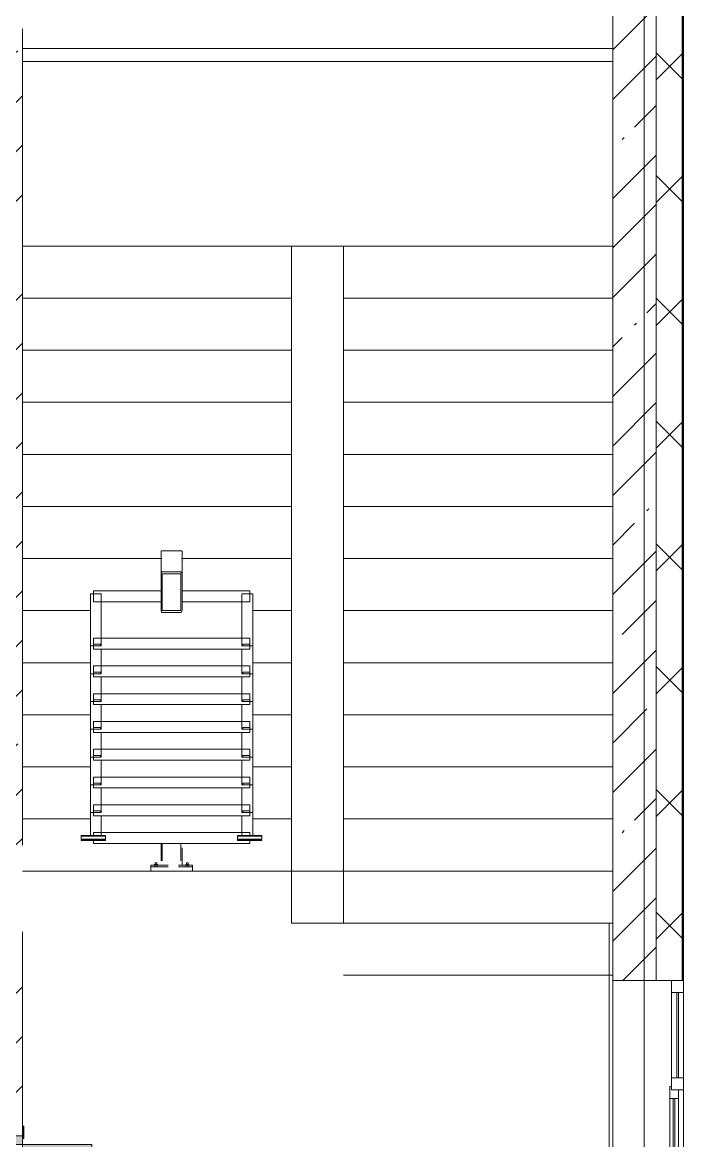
# Model space of a CAD drawing. Header units: millimetres. Extents: x 2623 to 216772, y -8553 to 29000.
# Drawn here: x 211192 to 215000, y 12198 to 18638 of the extents above; entities that cross this region are included whole.
import ezdxf

# ---------------------------------------------------------------- set-up
doc = ezdxf.new("R2010")
doc.units = ezdxf.units.MM
doc.linetypes.add('200_ШТРИХ__ш1_п0_6_', pattern=[160, 100, -60])
for name, color, linetype, lineweight in [('A-DETL-MBND-1', 7, '200_ШТРИХ__ш1_п0_6_', 9), ('A-GENM-1', 7, 'Continuous', 5), ('A-GLAZ-1', 7, 'Continuous', 5), ('A-WALL', 7, 'Continuous', 9), ('A-WALL-3', 7, 'Continuous', 5), ('I-WALL-4', 7, 'Continuous', 5), ('S-STRS-2', 7, 'Continuous', 5), ('Оси', 7, 'Continuous', 9)]:
    doc.layers.add(name, color=color, linetype=linetype, lineweight=lineweight)
for name, color, linetype, lineweight, true_color in [('A-DOOR-3', 7, 'Continuous', 5, 0xaaaaaa), ('A-DOOR-4', 7, 'Continuous', 5, 0xe2e2e2), ('A-DOOR-FRAM-3', 7, 'Continuous', 5, 0xe2e2e2), ('A-DOOR-FRAM-4', 7, 'Continuous', 5, 0xaaaaaa), ('A-FLOR-3', 7, 'Continuous', 5, 0xaaaaaa)]:
    doc.layers.add(name, color=color, linetype=linetype, lineweight=lineweight, true_color=true_color)
pattern_1 = [(45, (89762.2, 0), (-285.1231, 285.1231), []), (45, (90047.3, 0), (-285.1231, 285.1231), [504.031, -100.806, 16.764, -84.042])]

# ---------------------------------------------------------------- blocks, each defined once
blk = doc.blocks.new('110_Дверь_СКБ_2Ст - Д-1_л_Лестничная клетка EIS60 2-32142534-3_1_2_птичка')
at = {"layer": 'A-DOOR-4'}
for points in [[(612.5, 110), (662.5, 110), (662.5, 1010), (612.5, 1010), (612.5, 603.3)], [(-587.5, 110), (-587.5, 510), (-637.5, 510), (-637.5, 110)], [(712.5, -110), (712.5, 30), (697.5, 24.8), (697.5, -110)]]:
    blk.add_hatch(color=256, dxfattribs=at).paths.add_polyline_path(points)
h = blk.add_hatch(color=256, dxfattribs=at)
h.paths.add_polyline_path([(652.5, 30), (712.5, 30), (712.5, 110), (662.5, 110), (662.5, 60), (652.5, 60)])
h.paths.add_polyline_path([(-687.5, 30), (-627.5, 30), (-627.5, 60), (-637.5, 60), (-637.5, 110), (-687.5, 110)])
at = {"layer": 'A-DOOR-FRAM-3'}
for points in [[(-672.5, 110), (-672.5, 118), (-742.5, 118), (-742.5, 110)], [(767.5, 110), (767.5, 118), (697.5, 118), (697.5, 110)], [(-672.5, -110), (-672.5, 30), (-687.5, 24.8), (-687.5, -110)], [(-672.5, -118), (-672.5, -110), (-742.5, -110), (-742.5, -118)], [(767.5, -118), (767.5, -110), (697.5, -110), (697.5, -118)]]:
    blk.add_hatch(color=256, dxfattribs=at).paths.add_polyline_path(points)
at = {"layer": 'A-DOOR-3'}
for p, q in [((662.5, 1010), (612.5, 1010)), ((612.5, 1010), (612.5, 110)), ((662.5, 110), (662.5, 1010)), ((-637.5, 510), (-637.5, 110)), ((-587.5, 510), (-637.5, 510)), ((-587.5, 110), (-587.5, 510)), ((-637.5, 110), (-587.5, 110)), ((612.5, 110), (662.5, 110))]:
    blk.add_line(p, q, dxfattribs=at)
for centre, radius, start, end in [((662.5, 110), 900, 90, 180), ((-637.5, 110), 400, 360, 90)]:
    blk.add_arc(centre, radius, start, end, dxfattribs=at)
at = {"layer": 'A-DOOR-FRAM-4'}
for p, q in [((-672.5, 118), (-742.5, 118)), ((-742.5, 118), (-742.5, 110)), ((-742.5, 110), (-672.5, 110)), ((-637.5, 110), (-687.5, 110)), ((-687.5, 110), (-687.5, 30)), ((-672.5, 110), (-672.5, 118)), ((-637.5, 60), (-637.5, 110)), ((662.5, 110), (662.5, 60)), ((712.5, 110), (662.5, 110)), ((767.5, 118), (697.5, 118)), ((697.5, 118), (697.5, 110)), ((697.5, 110), (767.5, 110)), ((712.5, 30), (712.5, 110)), ((767.5, 110), (767.5, 118)), ((-687.5, 30), (-627.5, 30)), ((-672.5, 30), (-687.5, 30)), ((-687.5, 30), (-687.5, -110)), ((-672.5, -110), (-672.5, 30)), ((-627.5, 60), (-637.5, 60)), ((-627.5, 30), (-627.5, 60)), ((662.5, 60), (652.5, 60)), ((652.5, 60), (652.5, 30)), ((652.5, 30), (712.5, 30)), ((712.5, 30), (697.5, 30)), ((697.5, 30), (697.5, -110)), ((712.5, -110), (712.5, 30)), ((-672.5, -110), (-742.5, -110)), ((-742.5, -110), (-742.5, -118)), ((-742.5, -118), (-672.5, -118)), ((-687.5, -110), (-672.5, -110)), ((-672.5, -118), (-672.5, -110)), ((697.5, -110), (712.5, -110)), ((767.5, -110), (697.5, -110)), ((697.5, -110), (697.5, -118)), ((697.5, -118), (767.5, -118)), ((767.5, -118), (767.5, -110))]:
    blk.add_line(p, q, dxfattribs=at)
blk = doc.blocks.new('120_Окно_СКБ_2Ст_Фрамуга сверху - 120_Окно_СКБ_2Ст_2300х2500_h_ ДОО 2-24160916-3_1_2_птичка')
at = {"layer": 'A-GLAZ-1'}
for p, q in [((-1150, 13), (-1150, 83)), ((-1150, 83), (-1080, 83)), ((1150, 83), (-1150, 83)), ((-1080, 83), (-1080, 13)), ((-1080, 83), (1080, 83)), ((-590, 13), (-590, 83)), ((-590, 83), (-520, 83)), ((-520, 83), (-520, 13)), ((1080, 13), (1080, 83)), ((1080, 83), (1150, 83)), ((1150, 83), (1150, 13)), ((-1080, 13), (-1150, 13)), ((-1150, 13), (-540, 13)), ((-590, 53), (-1080, 53)), ((-590, 43), (-1080, 43)), ((-1080, 13), (-540, 13)), ((-520, 13), (-590, 13)), ((-520, 13), (-540, 13)), ((-540, 13), (-540, 3)), ((-540, 3), (1100, 3)), ((1100, 3), (-540, 3)), ((1080, 53), (-520, 53)), ((-520, 53), (-520, 13)), ((-470, 3), (-470, 53)), ((-470, 33), (1030, 33)), ((1030, 23), (-470, 23)), ((1030, 3), (1030, 53)), ((1080, 13), (1080, 53)), ((1150, 13), (1080, 13)), ((1100, 13), (1080, 13)), ((1100, 13), (1150, 13)), ((1100, 3), (1100, 13))]:
    blk.add_line(p, q, dxfattribs=at)
blk = doc.blocks.new('Анкер клиновой - Анкер клиновой МКТ В 10-10-16_85-22193208-3_1_2_птичка')
at = {"layer": 'A-DETL-MBND-1'}
for p, q in [((122191.4, 13788), (122191.4, 13784)), ((122207.4, 13788), (122191.4, 13788)), ((122191.4, 13788), (122207.4, 13788)), ((122194.4, 13798), (122194.4, 13784)), ((122204.4, 13798), (122194.4, 13798)), ((122194.4, 13798), (122204.4, 13798)), ((122204.4, 13784), (122204.4, 13798)), ((122207.4, 13784), (122207.4, 13788))]:
    blk.add_line(p, q, dxfattribs=at)
blk = doc.blocks.new('ОМ_Полоса_Трапеция прямоугольная_Прокат_ГОСТ 103-2006 - ОМ_Полоса_Трапеция прямоугольная_Прокат_ГОСТ 103-2006-21111644-3_1_2_птичка')
at = {"layer": 'A-GENM-1'}
for p, q in [((122699.4, 15046.5), (122699.4, 15056.5)), ((122699.4, 15056.5), (122739.4, 15056.5)), ((122739.4, 15046.5), (122699.4, 15046.5)), ((122739.4, 15056.5), (122739.4, 15046.5))]:
    blk.add_line(p, q, dxfattribs=at)
blk = doc.blocks.new('ОМ_Полоса_Трапеция прямоугольная_Прокат_ГОСТ 103-2006 - ОМ_Полоса_Трапеция прямоугольная_Прокат_ГОСТ 103-2006-V142-3_1_2_птичка')
at = {"layer": 'A-GENM-1'}
for p, q in [((122699.4, 14416.5), (122699.4, 14406.5)), ((122739.4, 14416.5), (122699.4, 14416.5)), ((122699.4, 14406.5), (122739.4, 14406.5)), ((122739.4, 14406.5), (122739.4, 14416.5))]:
    blk.add_line(p, q, dxfattribs=at)
blk = doc.blocks.new('ОМ_Полоса_Трапеция прямоугольная_Прокат_ГОСТ 103-2006 - ОМ_Полоса_Трапеция прямоугольная_Прокат_ГОСТ 103-2006-V143-3_1_2_птичка')
at = {"layer": 'A-GENM-1'}
for p, q in [((122699.4, 14256.5), (122699.4, 14246.5)), ((122739.4, 14256.5), (122699.4, 14256.5)), ((122699.4, 14246.5), (122739.4, 14246.5)), ((122739.4, 14246.5), (122739.4, 14256.5))]:
    blk.add_line(p, q, dxfattribs=at)
blk = doc.blocks.new('ОМ_Полоса_Трапеция прямоугольная_Прокат_ГОСТ 103-2006 - ОМ_Полоса_Трапеция прямоугольная_Прокат_ГОСТ 103-2006-V144-3_1_2_птичка')
at = {"layer": 'A-GENM-1'}
for p, q in [((122699.4, 14096.5), (122699.4, 14086.5)), ((122739.4, 14096.5), (122699.4, 14096.5)), ((122699.4, 14086.5), (122739.4, 14086.5)), ((122739.4, 14086.5), (122739.4, 14096.5))]:
    blk.add_line(p, q, dxfattribs=at)
blk = doc.blocks.new('ОМ_Полоса_Прокат_ГОСТ 103-2006 - ОМ_Полоса_Прокат_ГОСТ 103-2006-22193251-3_1_2_птичка')
at = {"layer": 'A-GENM-1'}
for p, q in [((122809.4, 13929.5), (122669.4, 13929.5)), ((122669.4, 13929.5), (122669.4, 13926.5)), ((122669.4, 13926.5), (122809.4, 13926.5)), ((122809.4, 13926.5), (122809.4, 13929.5))]:
    blk.add_line(p, q, dxfattribs=at)
blk = doc.blocks.new('ОМ_Полоса_Прокат_ГОСТ 103-2006 - ОМ_Полоса_Прокат_ГОСТ 103-2006-22193252-3_1_2_птичка')
at = {"layer": 'A-GENM-1'}
for p, q in [((122669.4, 13954.2), (122669.4, 13950.8)), ((122809.4, 13954.2), (122669.4, 13954.2)), ((122669.4, 13950.8), (122809.4, 13950.8)), ((122669.4, 13933.9), (122669.4, 13950.8)), ((122809.4, 13933.9), (122669.4, 13933.9)), ((122809.4, 13950.8), (122809.4, 13954.2)), ((122809.4, 13950.8), (122809.4, 13933.9))]:
    blk.add_line(p, q, dxfattribs=at)
blk = doc.blocks.new('ОМ_Полоса_Трапеция прямоугольная_Прокат_ГОСТ 103-2006 - ОМ_Полоса_Трапеция прямоугольная_Прокат_ГОСТ 103-2006-21111686-3_1_2_птичка')
at = {"layer": 'A-GENM-1'}
for p, q in [((121839.4, 15056.5), (121879.4, 15056.5)), ((121839.4, 15046.5), (121839.4, 15056.5)), ((121879.4, 15046.5), (121839.4, 15046.5)), ((121879.4, 15056.5), (121879.4, 15046.5))]:
    blk.add_line(p, q, dxfattribs=at)
blk = doc.blocks.new('ОМ_Полоса_Трапеция прямоугольная_Прокат_ГОСТ 103-2006 - ОМ_Полоса_Трапеция прямоугольная_Прокат_ГОСТ 103-2006-V145-3_1_2_птичка')
at = {"layer": 'A-GENM-1'}
for p, q in [((121879.4, 14416.5), (121839.4, 14416.5)), ((121839.4, 14416.5), (121839.4, 14406.5)), ((121839.4, 14406.5), (121879.4, 14406.5)), ((121879.4, 14406.5), (121879.4, 14416.5))]:
    blk.add_line(p, q, dxfattribs=at)
blk = doc.blocks.new('ОМ_Полоса_Трапеция прямоугольная_Прокат_ГОСТ 103-2006 - ОМ_Полоса_Трапеция прямоугольная_Прокат_ГОСТ 103-2006-V146-3_1_2_птичка')
at = {"layer": 'A-GENM-1'}
for p, q in [((121879.4, 14256.5), (121839.4, 14256.5)), ((121839.4, 14256.5), (121839.4, 14246.5)), ((121839.4, 14246.5), (121879.4, 14246.5)), ((121879.4, 14246.5), (121879.4, 14256.5))]:
    blk.add_line(p, q, dxfattribs=at)
blk = doc.blocks.new('ОМ_Полоса_Трапеция прямоугольная_Прокат_ГОСТ 103-2006 - ОМ_Полоса_Трапеция прямоугольная_Прокат_ГОСТ 103-2006-V147-3_1_2_птичка')
at = {"layer": 'A-GENM-1'}
for p, q in [((121879.4, 14096.5), (121839.4, 14096.5)), ((121839.4, 14096.5), (121839.4, 14086.5)), ((121839.4, 14086.5), (121879.4, 14086.5)), ((121879.4, 14086.5), (121879.4, 14096.5))]:
    blk.add_line(p, q, dxfattribs=at)
blk = doc.blocks.new('ОМ_Полоса_Прокат_ГОСТ 103-2006 - ОМ_Полоса_Прокат_ГОСТ 103-2006-22193295-3_1_2_птичка')
at = {"layer": 'A-GENM-1'}
for p, q in [((121909.4, 13929.5), (121769.4, 13929.5)), ((121769.4, 13929.5), (121769.4, 13926.5)), ((121769.4, 13926.5), (121909.4, 13926.5)), ((121909.4, 13926.5), (121909.4, 13929.5))]:
    blk.add_line(p, q, dxfattribs=at)
blk = doc.blocks.new('ОМ_Полоса_Прокат_ГОСТ 103-2006 - ОМ_Полоса_Прокат_ГОСТ 103-2006-22193296-3_1_2_птичка')
at = {"layer": 'A-GENM-1'}
for p, q in [((121909.4, 13954.2), (121769.4, 13954.2)), ((121769.4, 13954.2), (121769.4, 13950.8)), ((121769.4, 13950.8), (121909.4, 13950.8)), ((121769.4, 13933.9), (121769.4, 13950.8)), ((121909.4, 13933.9), (121769.4, 13933.9)), ((121909.4, 13950.8), (121909.4, 13954.2)), ((121909.4, 13950.8), (121909.4, 13933.9))]:
    blk.add_line(p, q, dxfattribs=at)
blk = doc.blocks.new('ОМ_Нижняя опорная пятка1 - ОМ_Нижняя опорная пятка-21111576-3_1_2_птичка')
at = {"layer": 'A-DETL-MBND-1'}
for p, q in [((-96, -10), (-96, 0)), ((-84, -10), (-84, 0)), ((84, -10), (84, 0)), ((96, -10), (96, 0))]:
    blk.add_line(p, q, dxfattribs=at)
blk = doc.blocks.new('ОМ_Труба_ГОСТ 8639-82 - ОМ_Труба_ГОСТ 8639-82-21111694-3_1_2_птичка')
at = {"layer": 'A-GENM-1'}
for p, q in [((122229.4, 15590.5), (122229.4, 15456.5)), ((122238.4, 15595.1), (122340.4, 15595.1)), ((122349.4, 15456.5), (122349.4, 15590.5)), ((122238.4, 15474.2), (122340.4, 15474.2)), ((122340.4, 15462.4), (122238.4, 15462.4)), ((122229.4, 15256.4), (122229.4, 15456.5)), ((122235.4, 15456.5), (122235.4, 15256.4)), ((122343.4, 15256.4), (122343.4, 15456.5)), ((122349.4, 15456.5), (122349.4, 15256.4)), ((122238.4, 15250.5), (122340.4, 15250.5)), ((122340.4, 15238.8), (122238.4, 15238.8))]:
    blk.add_line(p, q, dxfattribs=at)
at = {"layer": 'A-GENM-1', "flags": 128}
for points in [[(122229.4, 15456.5), (122229.6, 15460), (122230.1, 15463.3), (122231, 15466.3), (122232.1, 15469), (122233.4, 15471.2), (122235, 15472.8), (122236.7, 15473.8), (122238.4, 15474.2)], [(122238.4, 15462.4), (122237.9, 15462.3), (122237.3, 15461.9), (122236.8, 15461.4), (122236.3, 15460.7), (122235.9, 15459.8), (122235.7, 15458.8), (122235.5, 15457.7), (122235.4, 15456.5)], [(122340.4, 15474.2), (122342.2, 15473.8), (122343.9, 15472.8), (122345.4, 15471.2), (122346.8, 15469), (122347.9, 15466.3), (122348.8, 15463.3), (122349.3, 15460), (122349.4, 15456.5)], [(122343.4, 15456.5), (122343.4, 15457.7), (122343.2, 15458.8), (122342.9, 15459.8), (122342.6, 15460.7), (122342.1, 15461.4), (122341.6, 15461.9), (122341, 15462.3), (122340.4, 15462.4)], [(122238.4, 15238.8), (122236.7, 15239.1), (122235, 15240.1), (122233.4, 15241.8), (122232.1, 15243.9), (122231, 15246.6), (122230.1, 15249.7), (122229.6, 15253), (122229.4, 15256.4)], [(122235.4, 15256.4), (122235.5, 15255.3), (122235.7, 15254.2), (122235.9, 15253.2), (122236.3, 15252.3), (122236.8, 15251.5), (122237.3, 15251), (122237.9, 15250.7), (122238.4, 15250.5)], [(122349.4, 15256.4), (122349.3, 15253), (122348.8, 15249.7), (122347.9, 15246.6), (122346.8, 15243.9), (122345.4, 15241.8), (122343.9, 15240.1), (122342.2, 15239.1), (122340.4, 15238.8)], [(122340.4, 15250.5), (122341, 15250.7), (122341.6, 15251), (122342.1, 15251.5), (122342.6, 15252.3), (122342.9, 15253.2), (122343.2, 15254.2), (122343.4, 15255.3), (122343.4, 15256.4)]]:
    blk.add_lwpolyline(points, dxfattribs=at)
at = {"layer": 'A-GENM-1'}
for centre, major_axis, start_param, end_param in [((122238.4, 15590.5), (9, 0), 1.570796, 3.141593), ((122340.4, 15590.5), (9, 0), 0, 1.570796), ((122238.4, 15538.5), (9, 0), 3.141593, 3.665191), ((122340.4, 15538.5), (-9, 0), 2.617994, 3.141593)]:
    blk.add_ellipse(centre, major_axis=major_axis, ratio=0.509802, start_param=start_param, end_param=end_param, dxfattribs=at)
blk = doc.blocks.new('ОМ_Уголок_ГОСТ 8509-93 - ОМ_Уголок_ГОСТ 8509-93-22194532-3_1_2_птичка')
at = {"layer": 'A-GENM-1'}
for p, q in [((0, 45.2), (0, -17.8)), ((390, 45.2), (0, 45.2)), ((900, 45.2), (510, 45.2)), ((900, -17.8), (900, 45.2)), ((0, -17.8), (390, -17.8)), ((510, -17.8), (900, -17.8))]:
    blk.add_line(p, q, dxfattribs=at)
blk = doc.blocks.new('ОМ_Уголок_ГОСТ 8509-93 - ОМ_Уголок_ГОСТ 8509-93-V148-3_1_2_птичка')
at = {"layer": 'A-GENM-1'}
for p, q in [((0, 45.2), (0, -17.8)), ((900, 45.2), (0, 45.2)), ((900, -17.8), (900, 45.2)), ((0, -17.8), (900, -17.8))]:
    blk.add_line(p, q, dxfattribs=at)
blk = doc.blocks.new('ОМ_Уголок_ГОСТ 8509-93 - ОМ_Уголок_ГОСТ 8509-93-22194533-3_1_2_птичка')
at = {"layer": 'A-GENM-1'}
for p, q in [((0, 45.2), (0, -17.8)), ((300, 45.2), (0, 45.2)), ((300, -17.8), (300, 45.2)), ((0, -17.8), (300, -17.8))]:
    blk.add_line(p, q, dxfattribs=at)
blk = doc.blocks.new('ОМ_Уголок_ГОСТ 8509-93 - ОМ_Уголок_ГОСТ 8509-93-V149-3_1_2_птичка')
at = {"layer": 'A-GENM-1'}
for p, q in [((0, 45.2), (0, -17.8)), ((142.2, 45.2), (0, 45.2)), ((0, -17.8), (160, -17.8))]:
    blk.add_line(p, q, dxfattribs=at)
blk = doc.blocks.new('ОМ_Уголок_ГОСТ 8509-93 - ОМ_Уголок_ГОСТ 8509-93-V150-3_1_2_птичка')
at = {"layer": 'A-GENM-1'}
for p, q in [((300, 45.2), (157.8, 45.2)), ((300, -17.8), (300, 45.2)), ((140, -17.8), (300, -17.8))]:
    blk.add_line(p, q, dxfattribs=at)
blk = doc.blocks.new('ОМ_Уголок_ГОСТ 8509-93 - ОМ_Уголок_ГОСТ 8509-93-V151-3_1_2_птичка')
at = {"layer": 'A-GENM-1'}
for p, q in [((0, 45.2), (0, 27.8)), ((900, 45.2), (0, 45.2)), ((0, 7.4), (0, -17.8)), ((900, 27.8), (900, 45.2)), ((900, -17.8), (900, 7.4)), ((0, -17.8), (900, -17.8))]:
    blk.add_line(p, q, dxfattribs=at)
blk = doc.blocks.new('ОМ_Уголок_ГОСТ 8509-93 - ОМ_Уголок_ГОСТ 8509-93-V152-3_1_2_птичка')
at = {"layer": 'A-GENM-1'}
for p, q in [((0, 45.2), (0, -17.8)), ((7.4, 45.2), (0, 45.2)), ((142.2, 45.2), (27.8, 45.2)), ((0, -17.8), (7.4, -17.8)), ((27.8, -17.8), (160, -17.8))]:
    blk.add_line(p, q, dxfattribs=at)
blk = doc.blocks.new('ОМ_Уголок_ГОСТ 8509-93 - ОМ_Уголок_ГОСТ 8509-93-V153-3_1_2_птичка')
at = {"layer": 'A-GENM-1'}
for p, q in [((272.2, 45.2), (157.8, 45.2)), ((300, 45.2), (292.6, 45.2)), ((300, -17.8), (300, 45.2)), ((140, -17.8), (272.2, -17.8)), ((292.6, -17.8), (300, -17.8))]:
    blk.add_line(p, q, dxfattribs=at)
blk = doc.blocks.new('ОМ_Труба_ГОСТ 8639-82 - ОМ_Труба_ГОСТ 8639-82-21111710-3_1_2_птичка')
at = {"layer": 'A-DETL-MBND-1'}
for p, q in [((122229.4, 13908.7), (122229.4, 13784)), ((122235.4, 13908.7), (122235.4, 13784)), ((122343.4, 13908.7), (122343.4, 13784)), ((122349.4, 13784), (122349.4, 13908.7))]:
    blk.add_line(p, q, dxfattribs=at)
blk = doc.blocks.new('ОМ_Уголок_ГОСТ 8510-86 - ОМ_Уголок_ГОСТ 8510-86-21111720-3_1_2_птичка')
at = {"layer": 'A-DETL-MBND-1'}
for p, q in [((0, 34), (0, 0)), ((0, 10), (240, 10)), ((0, 0), (240, 0)), ((240, 0), (240, 34))]:
    blk.add_line(p, q, dxfattribs=at)
blk = doc.blocks.new('Зашивка приборов отопления41 - Зашивка приборов отопления-33325756-3_1_2_птичка')
at = {"layer": 'A-WALL-3'}
for p, q in [((121290.8, 18669.6), (124690.8, 18669.6)), ((124690.8, 18669.6), (121290.8, 18669.6)), ((121290.8, 18594.6), (124690.8, 18594.6))]:
    blk.add_line(p, q, dxfattribs=at)

msp = doc.modelspace()

# ---------------------------------------------------------------- hatches: boundary and pattern name
at = {"layer": 'A-WALL-3'}
h = msp.add_hatch(dxfattribs=at)
h.set_pattern_fill('FP_105', color=256, style=0, pattern_type=2)
h.set_pattern_definition([(45, (89762.2, 0), (-353.5534, 353.5534), []), (135, (89762.2, 0), (-353.5534, -353.5534), [])])
h.paths.add_polyline_path([(214842.2, -250), (214992.2, -250), (214992.2, 7700), (214842.2, 7700), (214842.2, -100)])
h.paths.add_polyline_path([(214992.2, 8900), (214992.2, 10820), (214842.2, 10820), (214842.2, 8900)])
h.paths.add_polyline_path([(214992.2, 13120), (214992.2, 21400), (214842.2, 21400), (214842.2, 13120)])
at = {"layer": 'I-WALL-4'}
h = msp.add_hatch(dxfattribs=at)
h.set_pattern_fill('FP_101', color=256, style=0, pattern_type=2)
h.set_pattern_definition(pattern_1)
h.paths.add_polyline_path([(214592.2, 10600), (214842.2, 10600), (214842.2, 10820), (214592.2, 10820), (214592.2, 10642.6)])
h.paths.add_polyline_path([(214842.2, 13120), (214842.2, 21400), (214592.2, 21400), (214592.2, 13120)])
h = msp.add_hatch(dxfattribs=at)
h.set_pattern_fill('FP_101', color=256, style=0, pattern_type=2)
h.set_pattern_definition(pattern_1)
h.paths.add_polyline_path([(210972.2, 10380), (211192.2, 10380), (211192.2, 10825), (210972.2, 10825), (210972.2, 10400)])
h.paths.add_polyline_path([(211142.2, 12225), (211192.2, 12225), (211192.2, 13400), (210972.2, 13400), (210972.2, 12225), (211112.2, 12225)])
h.paths.add_polyline_path([(210972.2, 13900), (211192.2, 13900), (211192.2, 18600), (210972.2, 18600), (210972.2, 14691.7)])
h.paths.add_polyline_path([(211191.8, 19100), (211192.2, 19100), (211192.2, 19110), (210972.2, 19110), (210972.2, 19100)])

# ---------------------------------------------------------------- linework, layer by layer
at = {"layer": 'A-FLOR-3'}
for p, q in [((213042.2, 13750), (211192.2, 13750)), ((212742.2, 13450), (212742.2, 13750)), ((213042.2, 13450), (213042.2, 13750)), ((214571.2, 13450), (212742.2, 13450)), ((214571.2, 10600), (214571.2, 13450)), ((214592.2, 13150), (214571.2, 13150))]:
    msp.add_line(p, q, dxfattribs=at)
at = {"layer": 'A-WALL'}
for p, q in [((214992.2, 13120), (214992.2, 21550)), ((214995.2, 13120), (214995.2, 21553)), ((214842.2, 21400), (214842.2, 13120)), ((214842.2, 13120), (214842.2, 21400))]:
    msp.add_line(p, q, dxfattribs=at)
at = {"layer": 'A-WALL-3'}
for p, q in [((215000.2, 7700), (215000.2, 21558)), ((214842.2, 13120), (215000.2, 13120))]:
    msp.add_line(p, q, dxfattribs=at)
at = {"layer": 'I-WALL-4'}
for p, q in [((214592.2, 18850), (214592.2, 10600)), ((211192.2, 13900), (211192.2, 18600)), ((211192.2, 12280), (211192.2, 13400)), ((214592.2, 13120), (214842.2, 13120))]:
    msp.add_line(p, q, dxfattribs=at)
at = {"layer": 'S-STRS-2'}
for p, q in [((211192.2, 17350), (212742.2, 17350)), ((211192.2, 17350), (212742.2, 17350)), ((212742.2, 17350), (213042.2, 17350)), ((212742.2, 17050), (212742.2, 17350)), ((214592.2, 17350), (213042.2, 17350)), ((213042.2, 17350), (213042.2, 17050)), ((214592.2, 17350), (213042.2, 17350)), ((211192.2, 17050), (212742.2, 17050)), ((211192.2, 17050), (212742.2, 17050)), ((212742.2, 16750), (212742.2, 17050)), ((213042.2, 17050), (213042.2, 16750)), ((214592.2, 17050), (213042.2, 17050)), ((214592.2, 17050), (213042.2, 17050)), ((211192.2, 16750), (212742.2, 16750)), ((211192.2, 16750), (212742.2, 16750)), ((212742.2, 16450), (212742.2, 16750)), ((213042.2, 16750), (213042.2, 16450)), ((214592.2, 16750), (213042.2, 16750)), ((214592.2, 16750), (213042.2, 16750)), ((211192.2, 16450), (212742.2, 16450)), ((211192.2, 16450), (212742.2, 16450)), ((212742.2, 16150), (212742.2, 16450)), ((213042.2, 16450), (213042.2, 16150)), ((214592.2, 16450), (213042.2, 16450)), ((214592.2, 16450), (213042.2, 16450)), ((211192.2, 16150), (212742.2, 16150)), ((211192.2, 16150), (212742.2, 16150)), ((212742.2, 15850), (212742.2, 16150)), ((213042.2, 16150), (213042.2, 15850)), ((214592.2, 16150), (213042.2, 16150)), ((214592.2, 16150), (213042.2, 16150)), ((211192.2, 15850), (212742.2, 15850)), ((211192.2, 15850), (212742.2, 15850)), ((212742.2, 15550), (212742.2, 15850)), ((213042.2, 15850), (213042.2, 15550)), ((214592.2, 15850), (213042.2, 15850)), ((214592.2, 15850), (213042.2, 15850)), ((211192.2, 15550), (211994.8, 15550)), ((211192.2, 15550), (211994.8, 15550)), ((212108.5, 15550), (212742.2, 15550)), ((212108.5, 15550), (212742.2, 15550)), ((212742.2, 15250), (212742.2, 15550)), ((213042.2, 15550), (213042.2, 15250)), ((214592.2, 15550), (213042.2, 15550)), ((214592.2, 15550), (213042.2, 15550)), ((211192.2, 15250), (211583.8, 15250)), ((211192.2, 15250), (211583.8, 15250)), ((212519.4, 15250), (212742.2, 15250)), ((212519.4, 15250), (212742.2, 15250)), ((212742.2, 14950), (212742.2, 15250)), ((213042.2, 15250), (213042.2, 14950)), ((214592.2, 15250), (213042.2, 15250)), ((214592.2, 15250), (213042.2, 15250)), ((211192.2, 14950), (211583.8, 14950)), ((211192.2, 14950), (211583.8, 14950)), ((212519.4, 14950), (212742.2, 14950)), ((212519.4, 14950), (212742.2, 14950)), ((212742.2, 14650), (212742.2, 14950)), ((213042.2, 14950), (213042.2, 14650)), ((214592.2, 14950), (213042.2, 14950)), ((214592.2, 14950), (213042.2, 14950)), ((211192.2, 14650), (211583.8, 14650)), ((211192.2, 14650), (211583.8, 14650)), ((212519.4, 14650), (212742.2, 14650)), ((212519.4, 14650), (212742.2, 14650)), ((212742.2, 14350), (212742.2, 14650)), ((213042.2, 14650), (213042.2, 14350)), ((214592.2, 14650), (213042.2, 14650)), ((214592.2, 14650), (213042.2, 14650)), ((211192.2, 14350), (211583.8, 14350)), ((211192.2, 14350), (211583.8, 14350)), ((212519.4, 14350), (212742.2, 14350)), ((212519.4, 14350), (212742.2, 14350)), ((212742.2, 14050), (212742.2, 14350)), ((213042.2, 14350), (213042.2, 14050)), ((214592.2, 14350), (213042.2, 14350)), ((214592.2, 14350), (213042.2, 14350)), ((211192.2, 14050), (211583.8, 14050)), ((211192.2, 14050), (211583.8, 14050)), ((212519.4, 14050), (212742.2, 14050)), ((212519.4, 14050), (212742.2, 14050)), ((212742.2, 13750), (212742.2, 14050)), ((213042.2, 14050), (213042.2, 13750)), ((214592.2, 14050), (213042.2, 14050)), ((214592.2, 14050), (213042.2, 14050)), ((214592.2, 13750), (213042.2, 13750)), ((214592.2, 13750), (213042.2, 13750)), ((214592.2, 13450), (214571.2, 13450)), ((214592.2, 13450), (214571.2, 13450)), ((214592.2, 13150), (213042.2, 13150))]:
    msp.add_line(p, q, dxfattribs=at)
at = {"layer": 'Оси'}
msp.add_line((214772.2, 10029.8), (214772.2, 21915.1), dxfattribs=at)

# ---------------------------------------------------------------- block references
at = {"layer": 'A-DETL-MBND-1'}
for name, p in [('ОМ_Труба_ГОСТ 8639-82 - ОМ_Труба_ГОСТ 8639-82-21111710-3_1_2_птичка', (89762.2, 0)), ('Анкер клиновой - Анкер клиновой МКТ В 10-10-16_85-22193208-3_1_2_птичка', (89762.2, 0)), ('ОМ_Нижняя опорная пятка1 - ОМ_Нижняя опорная пятка-21111576-3_1_2_птичка', (212051.6, 13784)), ('Анкер клиновой - Анкер клиновой МКТ В 10-10-16_85-22193208-3_1_2_птичка', (89942.2, 0))]:
    msp.add_blockref(name, p, dxfattribs=at)
at = {"layer": 'A-DETL-MBND-1', "extrusion": (0, 0, -1), "rotation": 180}
msp.add_blockref('ОМ_Уголок_ГОСТ 8510-86 - ОМ_Уголок_ГОСТ 8510-86-21111720-3_1_2_птичка', (-211931.6, 13784), dxfattribs=at)
at = {"layer": 'A-DOOR-3', "rotation": 269.9999999999998}
msp.add_blockref('110_Дверь_СКБ_2Ст - Д-1_л_Лестничная клетка EIS60 2-32142534-3_1_2_птичка', (211082.2, 11537.5), dxfattribs=at)
at = {"layer": 'A-GENM-1'}
for name, p in [('ОМ_Труба_ГОСТ 8639-82 - ОМ_Труба_ГОСТ 8639-82-21111694-3_1_2_птичка', (89762.2, 0)), ('ОМ_Полоса_Трапеция прямоугольная_Прокат_ГОСТ 103-2006 - ОМ_Полоса_Трапеция прямоугольная_Прокат_ГОСТ 103-2006-21111686-3_1_2_птичка', (89762.2, 0)), ('ОМ_Полоса_Трапеция прямоугольная_Прокат_ГОСТ 103-2006 - ОМ_Полоса_Трапеция прямоугольная_Прокат_ГОСТ 103-2006-21111644-3_1_2_птичка', (89762.2, 0)), ('ОМ_Полоса_Трапеция прямоугольная_Прокат_ГОСТ 103-2006 - ОМ_Полоса_Трапеция прямоугольная_Прокат_ГОСТ 103-2006-21111686-3_1_2_птичка', (89762.2, -160)), ('ОМ_Полоса_Трапеция прямоугольная_Прокат_ГОСТ 103-2006 - ОМ_Полоса_Трапеция прямоугольная_Прокат_ГОСТ 103-2006-21111644-3_1_2_птичка', (89762.2, -160)), ('ОМ_Полоса_Трапеция прямоугольная_Прокат_ГОСТ 103-2006 - ОМ_Полоса_Трапеция прямоугольная_Прокат_ГОСТ 103-2006-21111686-3_1_2_птичка', (89762.2, -320)), ('ОМ_Полоса_Трапеция прямоугольная_Прокат_ГОСТ 103-2006 - ОМ_Полоса_Трапеция прямоугольная_Прокат_ГОСТ 103-2006-21111644-3_1_2_птичка', (89762.2, -320)), ('ОМ_Полоса_Трапеция прямоугольная_Прокат_ГОСТ 103-2006 - ОМ_Полоса_Трапеция прямоугольная_Прокат_ГОСТ 103-2006-21111686-3_1_2_птичка', (89762.2, -480)), ('ОМ_Полоса_Трапеция прямоугольная_Прокат_ГОСТ 103-2006 - ОМ_Полоса_Трапеция прямоугольная_Прокат_ГОСТ 103-2006-21111644-3_1_2_птичка', (89762.2, -480)), ('ОМ_Полоса_Трапеция прямоугольная_Прокат_ГОСТ 103-2006 - ОМ_Полоса_Трапеция прямоугольная_Прокат_ГОСТ 103-2006-V145-3_1_2_птичка', (89762.2, 0)), ('ОМ_Полоса_Трапеция прямоугольная_Прокат_ГОСТ 103-2006 - ОМ_Полоса_Трапеция прямоугольная_Прокат_ГОСТ 103-2006-V142-3_1_2_птичка', (89762.2, 0)), ('ОМ_Полоса_Трапеция прямоугольная_Прокат_ГОСТ 103-2006 - ОМ_Полоса_Трапеция прямоугольная_Прокат_ГОСТ 103-2006-V146-3_1_2_птичка', (89762.2, 0)), ('ОМ_Полоса_Трапеция прямоугольная_Прокат_ГОСТ 103-2006 - ОМ_Полоса_Трапеция прямоугольная_Прокат_ГОСТ 103-2006-V143-3_1_2_птичка', (89762.2, 0)), ('ОМ_Полоса_Трапеция прямоугольная_Прокат_ГОСТ 103-2006 - ОМ_Полоса_Трапеция прямоугольная_Прокат_ГОСТ 103-2006-V147-3_1_2_птичка', (89762.2, 0)), ('ОМ_Полоса_Трапеция прямоугольная_Прокат_ГОСТ 103-2006 - ОМ_Полоса_Трапеция прямоугольная_Прокат_ГОСТ 103-2006-V144-3_1_2_птичка', (89762.2, 0)), ('ОМ_Полоса_Прокат_ГОСТ 103-2006 - ОМ_Полоса_Прокат_ГОСТ 103-2006-22193296-3_1_2_птичка', (89762.2, 0)), ('ОМ_Полоса_Прокат_ГОСТ 103-2006 - ОМ_Полоса_Прокат_ГОСТ 103-2006-22193295-3_1_2_птичка', (89762.2, 0)), ('ОМ_Полоса_Прокат_ГОСТ 103-2006 - ОМ_Полоса_Прокат_ГОСТ 103-2006-22193252-3_1_2_птичка', (89762.2, 0)), ('ОМ_Полоса_Прокат_ГОСТ 103-2006 - ОМ_Полоса_Прокат_ГОСТ 103-2006-22193251-3_1_2_птичка', (89762.2, 0))]:
    msp.add_blockref(name, p, dxfattribs=at)
at = {"layer": 'A-GENM-1', "extrusion": (0, 0, -1)}
for name, p, rotation in [('ОМ_Уголок_ГОСТ 8509-93 - ОМ_Уголок_ГОСТ 8509-93-22194533-3_1_2_птичка', (-211601.6, 15046.5), 90.00000000000064), ('ОМ_Уголок_ГОСТ 8509-93 - ОМ_Уголок_ГОСТ 8509-93-22194532-3_1_2_птичка', (-211601.6, 15346.5), 180), ('ОМ_Уголок_ГОСТ 8509-93 - ОМ_Уголок_ГОСТ 8509-93-22194533-3_1_2_птичка', (-212501.6, 15346.5), 270.0000000000008), ('ОМ_Уголок_ГОСТ 8509-93 - ОМ_Уголок_ГОСТ 8509-93-V149-3_1_2_птичка', (-211601.6, 14886.5), 90.00000000000064), ('ОМ_Уголок_ГОСТ 8509-93 - ОМ_Уголок_ГОСТ 8509-93-V150-3_1_2_птичка', (-212501.6, 15186.5), 270.0000000000008), ('ОМ_Уголок_ГОСТ 8509-93 - ОМ_Уголок_ГОСТ 8509-93-V149-3_1_2_птичка', (-211601.6, 14726.5), 90.00000000000064), ('ОМ_Уголок_ГОСТ 8509-93 - ОМ_Уголок_ГОСТ 8509-93-V150-3_1_2_птичка', (-212501.6, 15026.5), 270.0000000000008), ('ОМ_Уголок_ГОСТ 8509-93 - ОМ_Уголок_ГОСТ 8509-93-V149-3_1_2_птичка', (-211601.6, 14566.5), 90.00000000000064), ('ОМ_Уголок_ГОСТ 8509-93 - ОМ_Уголок_ГОСТ 8509-93-V150-3_1_2_птичка', (-212501.6, 14866.5), 270.0000000000008), ('ОМ_Уголок_ГОСТ 8509-93 - ОМ_Уголок_ГОСТ 8509-93-V149-3_1_2_птичка', (-211601.6, 14406.5), 90.00000000000064), ('ОМ_Уголок_ГОСТ 8509-93 - ОМ_Уголок_ГОСТ 8509-93-V150-3_1_2_птичка', (-212501.6, 14706.5), 270.0000000000008), ('ОМ_Уголок_ГОСТ 8509-93 - ОМ_Уголок_ГОСТ 8509-93-V149-3_1_2_птичка', (-211601.6, 14246.5), 90.00000000000064), ('ОМ_Уголок_ГОСТ 8509-93 - ОМ_Уголок_ГОСТ 8509-93-V150-3_1_2_птичка', (-212501.6, 14546.5), 270.0000000000008), ('ОМ_Уголок_ГОСТ 8509-93 - ОМ_Уголок_ГОСТ 8509-93-V149-3_1_2_птичка', (-211601.6, 14086.5), 90.00000000000064), ('ОМ_Уголок_ГОСТ 8509-93 - ОМ_Уголок_ГОСТ 8509-93-V150-3_1_2_птичка', (-212501.6, 14386.5), 270.0000000000008), ('ОМ_Уголок_ГОСТ 8509-93 - ОМ_Уголок_ГОСТ 8509-93-V152-3_1_2_птичка', (-211601.6, 13926.5), 90.00000000000064), ('ОМ_Уголок_ГОСТ 8509-93 - ОМ_Уголок_ГОСТ 8509-93-V153-3_1_2_птичка', (-212501.6, 14226.5), 270.0000000000008)]:
    msp.add_blockref(name, p, dxfattribs=dict(at, rotation=rotation))
for name, p in [('ОМ_Уголок_ГОСТ 8509-93 - ОМ_Уголок_ГОСТ 8509-93-V148-3_1_2_птичка', (-212501.6, 15046.5)), ('ОМ_Уголок_ГОСТ 8509-93 - ОМ_Уголок_ГОСТ 8509-93-V148-3_1_2_птичка', (-212501.6, 14886.5)), ('ОМ_Уголок_ГОСТ 8509-93 - ОМ_Уголок_ГОСТ 8509-93-V148-3_1_2_птичка', (-212501.6, 14726.5)), ('ОМ_Уголок_ГОСТ 8509-93 - ОМ_Уголок_ГОСТ 8509-93-V148-3_1_2_птичка', (-212501.6, 14566.5)), ('ОМ_Уголок_ГОСТ 8509-93 - ОМ_Уголок_ГОСТ 8509-93-V148-3_1_2_птичка', (-212501.6, 14406.5)), ('ОМ_Уголок_ГОСТ 8509-93 - ОМ_Уголок_ГОСТ 8509-93-V148-3_1_2_птичка', (-212501.6, 14246.5)), ('ОМ_Уголок_ГОСТ 8509-93 - ОМ_Уголок_ГОСТ 8509-93-V148-3_1_2_птичка', (-212501.6, 14086.5)), ('ОМ_Уголок_ГОСТ 8509-93 - ОМ_Уголок_ГОСТ 8509-93-V151-3_1_2_птичка', (-212501.6, 13926.5))]:
    msp.add_blockref(name, p, dxfattribs=at)
at = {"layer": 'A-GLAZ-1', "rotation": 269.9999999999999}
msp.add_blockref('120_Окно_СКБ_2Ст_Фрамуга сверху - 120_Окно_СКБ_2Ст_2300х2500_h_ ДОО 2-24160916-3_1_2_птичка', (214917.2, 11970), dxfattribs=at)
at = {"layer": 'A-WALL-3'}
msp.add_blockref('Зашивка приборов отопления41 - Зашивка приборов отопления-33325756-3_1_2_птичка', (89901.4, -182.1), dxfattribs=at)

doc.saveas('drawing.dxf')
